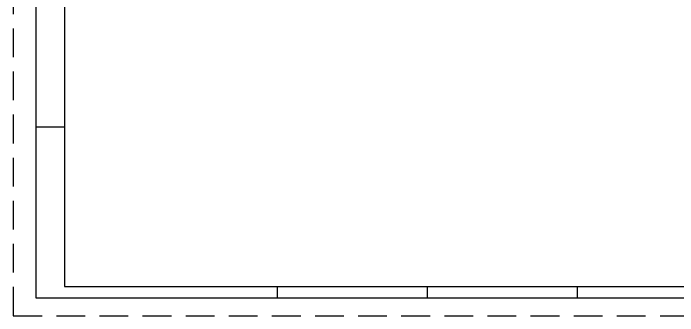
# Model space of a CAD drawing. Extents: x -1.9 to 86, y -1.2 to 61.3.
# Drawn here: x -1.9 to 55.8, y -1.2 to 25.1 of the extents above; entities that cross this region are included whole.
import ezdxf

# ---------------------------------------------------------------- set-up
doc = ezdxf.new("R2010")
doc.units = 0
doc.header["$MEASUREMENT"] = 0
doc.linetypes.add('HIDDEN', pattern=[0.375, 0.25, -0.125])
doc.layers.get('0').update_dxf_attribs({"linetype": 'CONTINUOUS'})
doc.layers.get('Defpoints').update_dxf_attribs({"linetype": 'CONTINUOUS'})
doc.layers.add('ARQ_FOLHA', color=7, linetype='CONTINUOUS')

# ---------------------------------------------------------------- blocks, each defined once
blk = doc.blocks.new('FOLHA A1 - 841 X 594')
at = {"layer": 'ARQ_FOLHA', "color": 1}
for p, q in [((-816, 148.5), (-841, 148.5)), ((-631, 10), (-631, 0)), ((-500.5, 10), (-500.5, 0)), ((-370, 10), (-370, 0))]:
    blk.add_line(p, q, dxfattribs=at)
for points in [[(-841, 0), (0, 0), (0, 594), (-841, 594)], [(-816, 10), (-10, 10), (-10, 584), (-816, 584)]]:
    blk.add_lwpolyline(points, close=True, dxfattribs=at)
at = {"layer": 'Defpoints', "color": 8, "linetype": 'HIDDEN', "ltscale": 100}
blk.add_lwpolyline([(-860.5, 609.5), (-860.5, -15.5), (19.5, -15.5), (19.5, 609.5)], close=True, dxfattribs=at)
blk = doc.blocks.new('*U23')
blk.add_blockref('FOLHA A1 - 841 X 594', (0, 0))

msp = doc.modelspace()

# ---------------------------------------------------------------- block references
at = {"xscale": 0.09999999999999938, "yscale": 0.09999999999999938, "zscale": 0.09999999999999938}
msp.add_blockref('*U23', (84.1, 0.356), dxfattribs=at)

doc.saveas('drawing.dxf')
